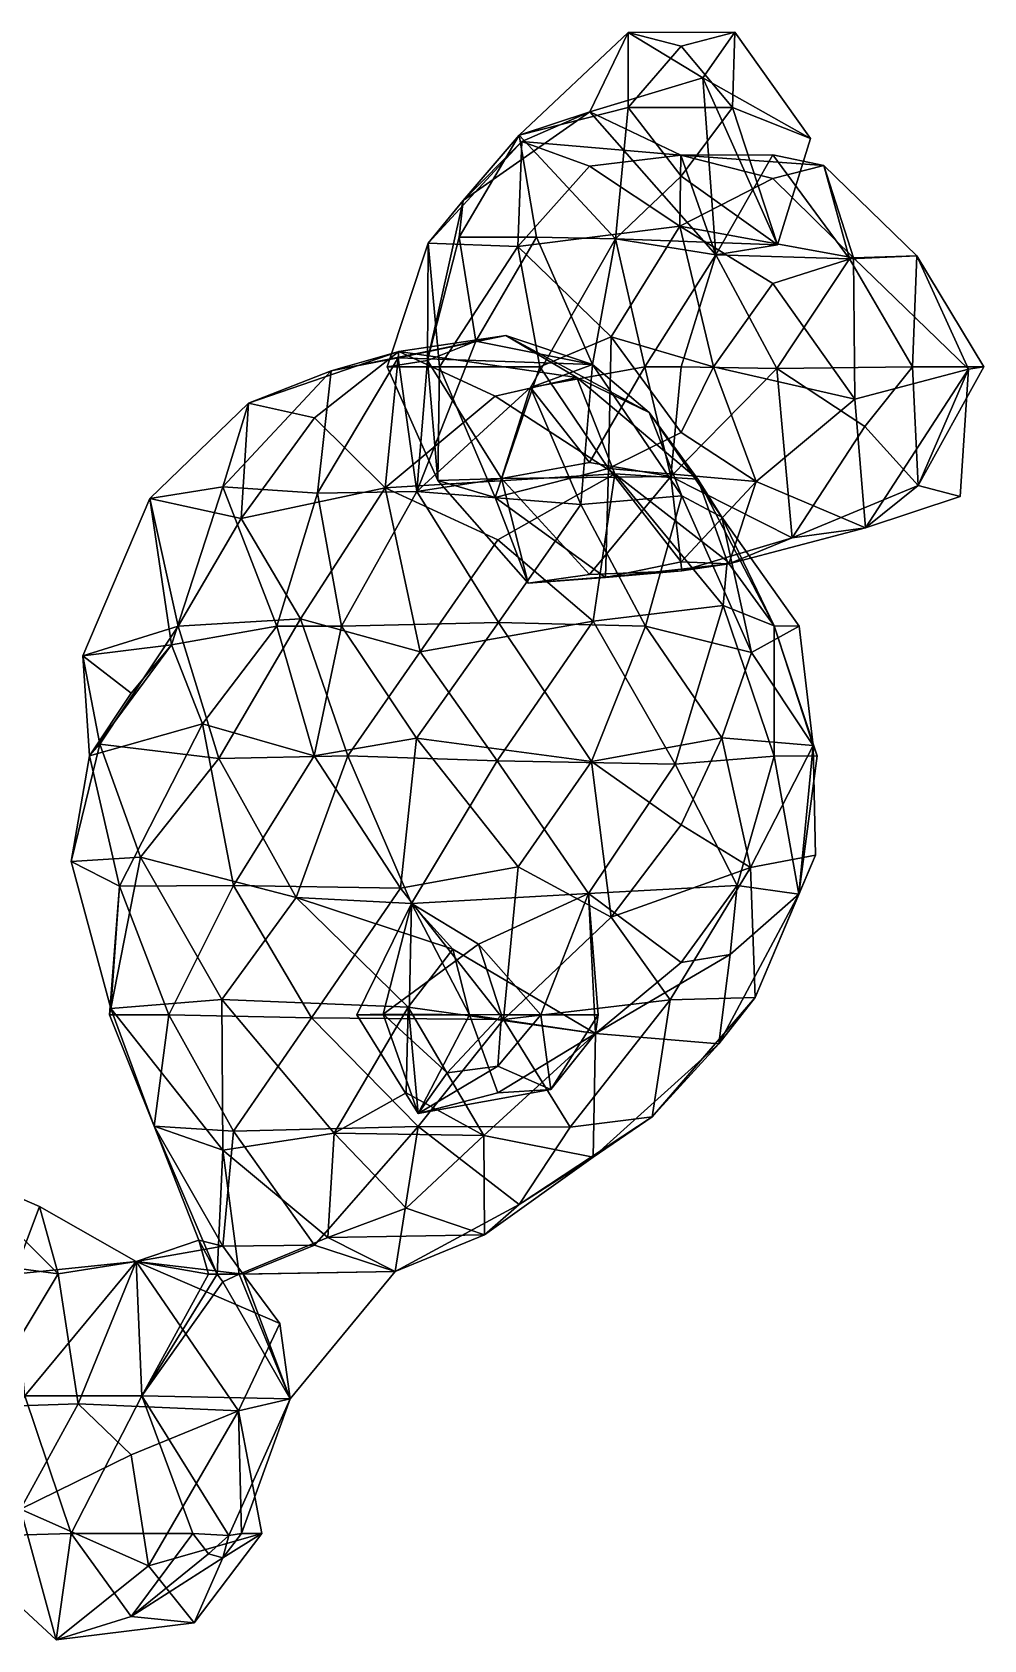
# Model space of a CAD drawing. Extents: x 290095 to 295679, y 4553756 to 4561441.
# Drawn here: x 291406.1 to 291536.9, y 4560798.8 to 4561019.8 of the extents above; entities that cross this region are included whole.
import ezdxf

# ---------------------------------------------------------------- set-up
doc = ezdxf.new("R2010")
doc.units = 0
doc.layers.add('Au_ppm_Pref_-_0_5', color=7, linetype='CONTINUOUS')

msp = doc.modelspace()

# ---------------------------------------------------------------- linework, layer by layer
at = {"layer": 'Au_ppm_Pref_-_0_5'}
for points in [[(291473.05, 4561005.64, 1614.84), (291488.03, 4561019.77, 1615.5), (291488.02, 4561009.44, 1618.95)], [(291473.05, 4561005.64, 1614.84), (291482.77, 4561008.88, 1609.63), (291488.03, 4561019.77, 1615.5)], [(291488.03, 4561019.77, 1615.5), (291482.77, 4561008.88, 1609.63), (291498.3, 4561013.55, 1612.73)], [(291488.03, 4561019.77, 1615.5), (291495.33, 4561017.89, 1618.31), (291488.02, 4561009.44, 1618.95)], [(291488.03, 4561019.77, 1615.5), (291502.67, 4561019.81, 1615.5), (291495.33, 4561017.89, 1618.31)], [(291502.67, 4561019.81, 1615.5), (291488.03, 4561019.77, 1615.5), (291498.3, 4561013.55, 1612.73)], [(291502.67, 4561019.81, 1615.5), (291502.36, 4561009.44, 1618.81), (291495.33, 4561017.89, 1618.31)], [(291513.09, 4561005.17, 1615.5), (291502.67, 4561019.81, 1615.5), (291498.3, 4561013.55, 1612.73)], [(291502.67, 4561019.81, 1615.5), (291513.09, 4561005.17, 1615.5), (291502.36, 4561009.44, 1618.81)], [(291502.36, 4561009.44, 1618.81), (291488.02, 4561009.44, 1618.95), (291495.33, 4561017.89, 1618.31)], [(291500.09, 4560989.22, 1610.29), (291498.3, 4561013.55, 1612.73), (291482.77, 4561008.88, 1609.63)], [(291508.57, 4560990.57, 1615.66), (291498.3, 4561013.55, 1612.73), (291500.09, 4560989.22, 1610.29)], [(291498.3, 4561013.55, 1612.73), (291508.57, 4560990.57, 1615.66), (291513.09, 4561005.17, 1615.5)], [(291473.05, 4561005.64, 1614.84), (291488.02, 4561009.44, 1618.95), (291486.31, 4560991.39, 1617.1)], [(291495.33, 4561000, 1618.64), (291486.31, 4560991.39, 1617.1), (291488.02, 4561009.44, 1618.95)], [(291495.33, 4561000, 1618.64), (291488.02, 4561009.44, 1618.95), (291502.36, 4561009.44, 1618.81)], [(291502.36, 4561009.44, 1618.81), (291508.57, 4560990.57, 1615.66), (291495.33, 4561000, 1618.64)], [(291513.09, 4561005.17, 1615.5), (291508.57, 4560990.57, 1615.66), (291502.36, 4561009.44, 1618.81)], [(291473.05, 4561005.64, 1614.84), (291465.35, 4560996.66, 1608.68), (291482.77, 4561008.88, 1609.63)], [(291465.35, 4560996.66, 1608.68), (291473.42, 4561004.79, 1603.62), (291482.77, 4561008.88, 1609.63)], [(291495.25, 4561002.9, 1603.66), (291482.77, 4561008.88, 1609.63), (291473.42, 4561004.79, 1603.62)], [(291495.25, 4561002.9, 1603.66), (291500.09, 4560989.22, 1610.29), (291482.77, 4561008.88, 1609.63)], [(291473.05, 4561005.64, 1614.84), (291475.41, 4560991.62, 1618.95), (291464.81, 4560991.62, 1614.29)], [(291473.05, 4561005.64, 1614.84), (291464.81, 4560991.62, 1614.29), (291465.35, 4560996.66, 1608.68)], [(291473.05, 4561005.64, 1614.84), (291486.31, 4560991.39, 1617.1), (291475.41, 4560991.62, 1618.95)], [(291472.86, 4560990.33, 1598.13), (291473.42, 4561004.79, 1603.62), (291460.56, 4560990.79, 1604.28)], [(291460.56, 4560990.79, 1604.28), (291473.42, 4561004.79, 1603.62), (291465.35, 4560996.66, 1608.68)], [(291482.73, 4561001.4, 1600.36), (291473.42, 4561004.79, 1603.62), (291472.86, 4560990.33, 1598.13)], [(291495.25, 4561002.9, 1603.66), (291473.42, 4561004.79, 1603.62), (291482.73, 4561001.4, 1600.36)], [(291495.25, 4561002.9, 1603.66), (291482.73, 4561001.4, 1600.36), (291495.11, 4560993.14, 1596.78)], [(291495.25, 4561002.9, 1603.66), (291495.11, 4560993.14, 1596.78), (291507.93, 4560999.68, 1600.93)], [(291495.25, 4561002.9, 1603.66), (291507.93, 4561002.94, 1607.39), (291500.09, 4560989.22, 1610.29)], [(291495.25, 4561002.9, 1603.66), (291514.92, 4561001.5, 1603.62), (291507.93, 4561002.94, 1607.39)], [(291495.25, 4561002.9, 1603.66), (291507.93, 4560999.68, 1600.93), (291514.92, 4561001.5, 1603.62)], [(291507.93, 4561002.94, 1607.39), (291518.43, 4560988.64, 1607.57), (291500.09, 4560989.22, 1610.29)], [(291507.93, 4561002.94, 1607.39), (291514.92, 4561001.5, 1603.62), (291518.43, 4560988.64, 1607.57)], [(291472.86, 4560990.33, 1598.13), (291495.11, 4560993.14, 1596.78), (291482.73, 4561001.4, 1600.36)], [(291519, 4560988.8, 1598.13), (291514.92, 4561001.5, 1603.62), (291507.93, 4560999.68, 1600.93)], [(291519, 4560988.8, 1598.13), (291527.7, 4560989.05, 1603.62), (291514.92, 4561001.5, 1603.62)], [(291518.43, 4560988.64, 1607.57), (291514.92, 4561001.5, 1603.62), (291527.7, 4560989.05, 1603.62)], [(291508.57, 4560990.57, 1615.66), (291486.31, 4560991.39, 1617.1), (291495.33, 4561000, 1618.64)], [(291519, 4560988.8, 1598.13), (291507.93, 4560999.68, 1600.93), (291495.11, 4560993.14, 1596.78)], [(291460.46, 4560974.68, 1610.09), (291465.35, 4560996.66, 1608.68), (291464.81, 4560991.62, 1614.29)], [(291465.35, 4560996.66, 1608.68), (291460.46, 4560974.68, 1610.09), (291460.56, 4560990.79, 1604.28)], [(291485.69, 4560977.94, 1594.91), (291495.11, 4560993.14, 1596.78), (291472.86, 4560990.33, 1598.13)], [(291495.11, 4560993.14, 1596.78), (291485.69, 4560977.94, 1594.91), (291499.75, 4560973.81, 1593.82)], [(291519, 4560988.8, 1598.13), (291495.11, 4560993.14, 1596.78), (291507.93, 4560985.27, 1593.86)], [(291507.93, 4560985.27, 1593.86), (291495.11, 4560993.14, 1596.78), (291499.75, 4560973.81, 1593.82)], [(291460.46, 4560974.68, 1610.09), (291454.89, 4560973.81, 1603.62), (291460.56, 4560990.79, 1604.28)], [(291460.56, 4560990.79, 1604.28), (291454.89, 4560973.81, 1603.62), (291462.1, 4560973.81, 1598.49)], [(291460.46, 4560974.68, 1610.09), (291464.81, 4560991.62, 1614.29), (291467.1, 4560977.35, 1616.05)], [(291472.86, 4560990.33, 1598.13), (291460.56, 4560990.79, 1604.28), (291462.1, 4560973.81, 1598.49)], [(291472.86, 4560990.33, 1598.13), (291462.1, 4560973.81, 1598.49), (291475.91, 4560973.81, 1594.46)], [(291464.81, 4560991.62, 1614.29), (291475.41, 4560991.62, 1618.95), (291467.1, 4560977.35, 1616.05)], [(291483.14, 4560974.13, 1621.27), (291467.1, 4560977.35, 1616.05), (291475.41, 4560991.62, 1618.95)], [(291472.86, 4560990.33, 1598.13), (291475.91, 4560973.81, 1594.46), (291485.69, 4560977.94, 1594.91)], [(291474.63, 4560970.98, 1615.5), (291483.14, 4560974.13, 1621.27), (291486.31, 4560991.39, 1617.1)], [(291486.31, 4560991.39, 1617.1), (291490.3, 4560973.81, 1613.12), (291474.63, 4560970.98, 1615.5)], [(291486.31, 4560991.39, 1617.1), (291483.14, 4560974.13, 1621.27), (291475.41, 4560991.62, 1618.95)], [(291486.31, 4560991.39, 1617.1), (291500.09, 4560989.22, 1610.29), (291490.3, 4560973.81, 1613.12)], [(291508.57, 4560990.57, 1615.66), (291500.09, 4560989.22, 1610.29), (291486.31, 4560991.39, 1617.1)], [(291495.31, 4560973.81, 1609.56), (291490.3, 4560973.81, 1613.12), (291500.09, 4560989.22, 1610.29)], [(291500.09, 4560989.22, 1610.29), (291508.45, 4560973.57, 1607.81), (291495.31, 4560973.81, 1609.56)], [(291508.45, 4560973.57, 1607.81), (291500.09, 4560989.22, 1610.29), (291518.43, 4560988.64, 1607.57)], [(291519, 4560988.8, 1598.13), (291507.93, 4560985.27, 1593.86), (291519.19, 4560969.36, 1593.85)], [(291508.45, 4560973.57, 1607.81), (291518.43, 4560988.64, 1607.57), (291527.1, 4560973.81, 1606.71)], [(291518.43, 4560988.64, 1607.57), (291527.7, 4560989.05, 1603.62), (291527.1, 4560973.81, 1606.71)], [(291519, 4560988.8, 1598.13), (291534.81, 4560973.48, 1597.69), (291527.7, 4560989.05, 1603.62)], [(291519, 4560988.8, 1598.13), (291519.19, 4560969.36, 1593.85), (291534.81, 4560973.48, 1597.69)], [(291527.7, 4560989.05, 1603.62), (291536.9, 4560973.81, 1603.62), (291527.1, 4560973.81, 1606.71)], [(291527.7, 4560989.05, 1603.62), (291534.81, 4560973.48, 1597.69), (291536.9, 4560973.81, 1603.62)], [(291507.93, 4560985.27, 1593.86), (291499.75, 4560973.81, 1593.82), (291519.19, 4560969.36, 1593.85)], [(291471.21, 4560978.11, 1627.09), (291456.53, 4560975.92, 1633.84), (291447.22, 4560973.26, 1627.85)], [(291447.22, 4560973.26, 1627.85), (291456.43, 4560975.05, 1621.63), (291471.21, 4560978.11, 1627.09)], [(291483.14, 4560974.13, 1621.27), (291471.21, 4560978.11, 1627.09), (291456.43, 4560975.05, 1621.63)], [(291483.14, 4560974.13, 1621.27), (291456.43, 4560975.05, 1621.63), (291467.1, 4560977.35, 1616.05)], [(291459.01, 4560956.68, 1616), (291467.1, 4560977.35, 1616.05), (291456.43, 4560975.05, 1621.63)], [(291480.99, 4560972.36, 1633.06), (291456.53, 4560975.92, 1633.84), (291471.21, 4560978.11, 1627.09)], [(291460.46, 4560974.68, 1610.09), (291467.1, 4560977.35, 1616.05), (291459.01, 4560956.68, 1616)], [(291471.21, 4560978.11, 1627.09), (291490.91, 4560967.55, 1627.37), (291480.99, 4560972.36, 1633.06)], [(291471.21, 4560978.11, 1627.09), (291483.14, 4560974.13, 1621.27), (291490.91, 4560967.55, 1627.37)], [(291485.69, 4560977.94, 1594.91), (291475.91, 4560973.81, 1594.46), (291485.32, 4560959.85, 1594.25)], [(291495.33, 4560964.79, 1594.74), (291485.69, 4560977.94, 1594.91), (291485.32, 4560959.85, 1594.25)], [(291499.75, 4560973.81, 1593.82), (291485.69, 4560977.94, 1594.91), (291495.33, 4560964.79, 1594.74)], [(291444.94, 4560966.82, 1636.93), (291435.86, 4560968.82, 1633.31), (291456.53, 4560975.92, 1633.84)], [(291447.22, 4560973.26, 1627.85), (291456.53, 4560975.92, 1633.84), (291435.86, 4560968.82, 1633.31)], [(291454.66, 4560957.16, 1640.62), (291444.94, 4560966.82, 1636.93), (291456.53, 4560975.92, 1633.84)], [(291456.43, 4560975.05, 1621.63), (291445.35, 4560956.44, 1621.23), (291459.01, 4560956.68, 1616)], [(291456.43, 4560975.05, 1621.63), (291447.22, 4560973.26, 1627.85), (291445.35, 4560956.44, 1621.23)], [(291469.77, 4560969.78, 1639.01), (291454.66, 4560957.16, 1640.62), (291456.53, 4560975.92, 1633.84)], [(291460.46, 4560974.68, 1610.09), (291461.88, 4560958.17, 1603.62), (291454.89, 4560973.81, 1603.62)], [(291469.77, 4560969.78, 1639.01), (291456.53, 4560975.92, 1633.84), (291480.99, 4560972.36, 1633.06)], [(291460.46, 4560974.68, 1610.09), (291459.01, 4560956.68, 1616), (291470.61, 4560958.45, 1609.97)], [(291460.46, 4560974.68, 1610.09), (291470.61, 4560958.45, 1609.97), (291461.88, 4560958.17, 1603.62)], [(291474.63, 4560970.98, 1615.5), (291481.53, 4560954.9, 1616.43), (291483.14, 4560974.13, 1621.27)], [(291495.42, 4560956.06, 1621.33), (291483.14, 4560974.13, 1621.27), (291481.53, 4560954.9, 1616.43)], [(291495.42, 4560956.06, 1621.33), (291490.91, 4560967.55, 1627.37), (291483.14, 4560974.13, 1621.27)], [(291447.22, 4560973.26, 1627.85), (291435.86, 4560968.82, 1633.31), (291432.35, 4560957.33, 1627.31)], [(291445.35, 4560956.44, 1621.23), (291447.22, 4560973.26, 1627.85), (291432.35, 4560957.33, 1627.31)], [(291454.89, 4560973.81, 1603.62), (291461.88, 4560958.17, 1603.62), (291462.1, 4560973.81, 1598.49)], [(291462.1, 4560973.81, 1598.49), (291461.88, 4560958.17, 1603.62), (291469.77, 4560955.87, 1597.7)], [(291475.91, 4560973.81, 1594.46), (291462.1, 4560973.81, 1598.49), (291469.77, 4560955.87, 1597.7)], [(291485.32, 4560959.85, 1594.25), (291475.91, 4560973.81, 1594.46), (291469.77, 4560955.87, 1597.7)], [(291486.2, 4560959.12, 1640.82), (291469.77, 4560969.78, 1639.01), (291480.99, 4560972.36, 1633.06)], [(291490.3, 4560973.81, 1613.12), (291482.73, 4560960.64, 1613.94), (291474.63, 4560970.98, 1615.5)], [(291497.61, 4560958.38, 1633.25), (291486.2, 4560959.12, 1640.82), (291480.99, 4560972.36, 1633.06)], [(291490.91, 4560967.55, 1627.37), (291497.61, 4560958.38, 1633.25), (291480.99, 4560972.36, 1633.06)], [(291490.3, 4560973.81, 1613.12), (291493.9, 4560958.74, 1608.33), (291482.73, 4560960.64, 1613.94)], [(291495.31, 4560973.81, 1609.56), (291493.9, 4560958.74, 1608.33), (291490.3, 4560973.81, 1613.12)], [(291495.31, 4560973.81, 1609.56), (291508.45, 4560973.57, 1607.81), (291493.9, 4560958.74, 1608.33)], [(291508.45, 4560973.57, 1607.81), (291510.58, 4560950.32, 1604.16), (291493.9, 4560958.74, 1608.33)], [(291505.64, 4560958.05, 1593.51), (291499.75, 4560973.81, 1593.82), (291495.33, 4560964.79, 1594.74)], [(291519.19, 4560969.36, 1593.85), (291499.75, 4560973.81, 1593.82), (291505.64, 4560958.05, 1593.51)], [(291508.45, 4560973.57, 1607.81), (291527.1, 4560973.81, 1606.71), (291520.53, 4560965.59, 1606.36)], [(291508.45, 4560973.57, 1607.81), (291520.53, 4560965.59, 1606.36), (291510.58, 4560950.32, 1604.16)], [(291519.19, 4560969.36, 1593.85), (291520.62, 4560951.67, 1596.72), (291534.81, 4560973.48, 1597.69)], [(291527.9, 4560957.52, 1602.86), (291520.53, 4560965.59, 1606.36), (291527.1, 4560973.81, 1606.71)], [(291533.64, 4560955.99, 1597.68), (291534.81, 4560973.48, 1597.69), (291520.62, 4560951.67, 1596.72)], [(291536.9, 4560973.81, 1603.62), (291527.9, 4560957.52, 1602.86), (291527.1, 4560973.81, 1606.71)], [(291536.9, 4560973.81, 1603.62), (291534.81, 4560973.48, 1597.69), (291527.9, 4560957.52, 1602.86)], [(291527.9, 4560957.52, 1602.86), (291534.81, 4560973.48, 1597.69), (291533.64, 4560955.99, 1597.68)], [(291486.2, 4560959.12, 1640.82), (291454.66, 4560957.16, 1640.62), (291469.77, 4560969.78, 1639.01)], [(291481.53, 4560954.9, 1616.43), (291474.63, 4560970.98, 1615.5), (291459.01, 4560956.68, 1616)], [(291474.63, 4560970.98, 1615.5), (291470.61, 4560958.45, 1609.97), (291459.01, 4560956.68, 1616)], [(291474.63, 4560970.98, 1615.5), (291482.73, 4560960.64, 1613.94), (291470.61, 4560958.45, 1609.97)], [(291434.84, 4560952.95, 1637.06), (291422.3, 4560955.73, 1632.41), (291435.86, 4560968.82, 1633.31)], [(291432.35, 4560957.33, 1627.31), (291435.86, 4560968.82, 1633.31), (291422.3, 4560955.73, 1632.41)], [(291444.94, 4560966.82, 1636.93), (291434.84, 4560952.95, 1637.06), (291435.86, 4560968.82, 1633.31)], [(291490.91, 4560967.55, 1627.37), (291495.42, 4560956.06, 1621.33), (291500.89, 4560953.16, 1627.37)], [(291500.89, 4560953.16, 1627.37), (291497.61, 4560958.38, 1633.25), (291490.91, 4560967.55, 1627.37)], [(291519.19, 4560969.36, 1593.85), (291505.64, 4560958.05, 1593.51), (291520.62, 4560951.67, 1596.72)], [(291444.94, 4560966.82, 1636.93), (291454.66, 4560957.16, 1640.62), (291434.84, 4560952.95, 1637.06)], [(291510.58, 4560950.32, 1604.16), (291520.53, 4560965.59, 1606.36), (291527.9, 4560957.52, 1602.86)], [(291495.33, 4560964.79, 1594.74), (291485.32, 4560959.85, 1594.25), (291505.64, 4560958.05, 1593.51)], [(291454.66, 4560957.16, 1640.62), (291486.2, 4560959.12, 1640.82), (291470.14, 4560950.02, 1643.2)], [(291484.92, 4560944.84, 1598.87), (291485.32, 4560959.85, 1594.25), (291469.77, 4560955.87, 1597.7)], [(291483.23, 4560938.83, 1642.8), (291470.14, 4560950.02, 1643.2), (291486.2, 4560959.12, 1640.82)], [(291482.73, 4560960.64, 1613.94), (291493.9, 4560958.74, 1608.33), (291470.61, 4560958.45, 1609.97)], [(291482.73, 4560945.27, 1607.19), (291470.61, 4560958.45, 1609.97), (291493.9, 4560958.74, 1608.33)], [(291482.73, 4560945.27, 1607.19), (291493.9, 4560958.74, 1608.33), (291495.42, 4560945.79, 1602.86)], [(291483.23, 4560938.83, 1642.8), (291486.2, 4560959.12, 1640.82), (291501.09, 4560941, 1641.16)], [(291484.92, 4560944.84, 1598.87), (291495.33, 4560947.01, 1594.68), (291485.32, 4560959.85, 1594.25)], [(291505.64, 4560958.05, 1593.51), (291485.32, 4560959.85, 1594.25), (291495.33, 4560947.01, 1594.68)], [(291501.09, 4560941, 1641.16), (291486.2, 4560959.12, 1640.82), (291501.64, 4560947.09, 1639.25)], [(291486.2, 4560959.12, 1640.82), (291497.61, 4560958.38, 1633.25), (291501.64, 4560947.09, 1639.25)], [(291495.42, 4560945.79, 1602.86), (291493.9, 4560958.74, 1608.33), (291510.58, 4560950.32, 1604.16)], [(291422.3, 4560955.73, 1632.41), (291425.28, 4560935.59, 1627.95), (291432.35, 4560957.33, 1627.31)], [(291439.77, 4560938.17, 1622.51), (291432.35, 4560957.33, 1627.31), (291425.28, 4560935.59, 1627.95)], [(291445.35, 4560956.44, 1621.23), (291432.35, 4560957.33, 1627.31), (291439.77, 4560938.17, 1622.51)], [(291454.66, 4560957.16, 1640.62), (291443, 4560939.16, 1640.59), (291434.84, 4560952.95, 1637.06)], [(291439.77, 4560938.17, 1622.51), (291448.62, 4560938.17, 1617.23), (291445.35, 4560956.44, 1621.23)], [(291454.66, 4560957.16, 1640.62), (291459.45, 4560934.63, 1643.11), (291443, 4560939.16, 1640.59)], [(291448.62, 4560938.17, 1617.23), (291459.01, 4560956.68, 1616), (291445.35, 4560956.44, 1621.23)], [(291448.62, 4560938.17, 1617.23), (291470.19, 4560938.68, 1615.08), (291459.01, 4560956.68, 1616)], [(291459.45, 4560934.63, 1643.11), (291454.66, 4560957.16, 1640.62), (291470.14, 4560950.02, 1643.2)], [(291459.01, 4560956.68, 1616), (291470.19, 4560938.68, 1615.08), (291481.53, 4560954.9, 1616.43)], [(291470.61, 4560958.45, 1609.97), (291474.31, 4560944.07, 1603.62), (291461.88, 4560958.17, 1603.62)], [(291461.88, 4560958.17, 1603.62), (291474.31, 4560944.07, 1603.62), (291469.77, 4560955.87, 1597.7)], [(291482.73, 4560945.27, 1607.19), (291474.31, 4560944.07, 1603.62), (291470.61, 4560958.45, 1609.97)], [(291501.87, 4560946.75, 1597.68), (291505.64, 4560958.05, 1593.51), (291495.33, 4560947.01, 1594.68)], [(291501.64, 4560947.09, 1639.25), (291497.61, 4560958.38, 1633.25), (291508.09, 4560938.21, 1633.31)], [(291500.89, 4560953.16, 1627.37), (291508.09, 4560938.21, 1633.31), (291497.61, 4560958.38, 1633.25)], [(291505.64, 4560958.05, 1593.51), (291501.87, 4560946.75, 1597.68), (291520.62, 4560951.67, 1596.72)], [(291527.9, 4560957.52, 1602.86), (291520.62, 4560951.67, 1596.72), (291510.58, 4560950.32, 1604.16)], [(291533.64, 4560955.99, 1597.68), (291520.62, 4560951.67, 1596.72), (291527.9, 4560957.52, 1602.86)], [(291426.17, 4560938.17, 1636.22), (291413.1, 4560934.09, 1633.31), (291422.3, 4560955.73, 1632.41)], [(291422.3, 4560955.73, 1632.41), (291413.1, 4560934.09, 1633.31), (291425.28, 4560935.59, 1627.95)], [(291434.84, 4560952.95, 1637.06), (291426.17, 4560938.17, 1636.22), (291422.3, 4560955.73, 1632.41)], [(291474.31, 4560944.07, 1603.62), (291484.92, 4560944.84, 1598.87), (291469.77, 4560955.87, 1597.7)], [(291481.53, 4560954.9, 1616.43), (291470.19, 4560938.68, 1615.08), (291490.4, 4560938.17, 1617.82)], [(291490.4, 4560938.17, 1617.82), (291495.42, 4560956.06, 1621.33), (291481.53, 4560954.9, 1616.43)], [(291504.97, 4560934.54, 1622.39), (291495.42, 4560956.06, 1621.33), (291490.4, 4560938.17, 1617.82)], [(291504.97, 4560934.54, 1622.39), (291500.89, 4560953.16, 1627.37), (291495.42, 4560956.06, 1621.33)], [(291434.84, 4560952.95, 1637.06), (291443, 4560939.16, 1640.59), (291426.17, 4560938.17, 1636.22)], [(291504.97, 4560934.54, 1622.39), (291511.53, 4560938.17, 1627.37), (291500.89, 4560953.16, 1627.37)], [(291511.53, 4560938.17, 1627.37), (291508.09, 4560938.21, 1633.31), (291500.89, 4560953.16, 1627.37)], [(291459.45, 4560934.63, 1643.11), (291470.14, 4560950.02, 1643.2), (291483.23, 4560938.83, 1642.8)], [(291510.58, 4560950.32, 1604.16), (291501.87, 4560946.75, 1597.68), (291495.42, 4560945.79, 1602.86)], [(291501.87, 4560946.75, 1597.68), (291510.58, 4560950.32, 1604.16), (291520.62, 4560951.67, 1596.72)], [(291482.73, 4560945.27, 1607.19), (291495.42, 4560945.79, 1602.86), (291474.31, 4560944.07, 1603.62)], [(291474.31, 4560944.07, 1603.62), (291495.42, 4560945.79, 1602.86), (291484.92, 4560944.84, 1598.87)], [(291484.92, 4560944.84, 1598.87), (291501.87, 4560946.75, 1597.68), (291495.33, 4560947.01, 1594.68)], [(291501.87, 4560946.75, 1597.68), (291484.92, 4560944.84, 1598.87), (291495.42, 4560945.79, 1602.86)], [(291501.09, 4560941, 1641.16), (291501.64, 4560947.09, 1639.25), (291508.09, 4560938.21, 1633.31)], [(291483.23, 4560938.83, 1642.8), (291501.09, 4560941, 1641.16), (291494.51, 4560919.21, 1643.31)], [(291494.51, 4560919.21, 1643.31), (291501.09, 4560941, 1641.16), (291508.07, 4560920.28, 1639.32)], [(291501.09, 4560941, 1641.16), (291508.09, 4560938.21, 1633.31), (291508.07, 4560920.28, 1639.32)], [(291431.77, 4560919.97, 1639.49), (291426.17, 4560938.17, 1636.22), (291443, 4560939.16, 1640.59)], [(291431.77, 4560919.97, 1639.49), (291443, 4560939.16, 1640.59), (291449.5, 4560920.35, 1643.04)], [(291459.45, 4560934.63, 1643.11), (291449.5, 4560920.35, 1643.04), (291443, 4560939.16, 1640.59)], [(291458.93, 4560922.76, 1616.95), (291470.19, 4560938.68, 1615.08), (291448.62, 4560938.17, 1617.23)], [(291482.97, 4560919.58, 1616.85), (291470.19, 4560938.68, 1615.08), (291458.93, 4560922.76, 1616.95)], [(291459.45, 4560934.63, 1643.11), (291483.23, 4560938.83, 1642.8), (291470.04, 4560919.65, 1643.97)], [(291470.04, 4560919.65, 1643.97), (291483.23, 4560938.83, 1642.8), (291494.51, 4560919.21, 1643.31)], [(291490.4, 4560938.17, 1617.82), (291470.19, 4560938.68, 1615.08), (291482.97, 4560919.58, 1616.85)], [(291426.17, 4560938.17, 1636.22), (291415.41, 4560921.95, 1634.45), (291413.1, 4560934.09, 1633.31)], [(291431.77, 4560919.97, 1639.49), (291415.41, 4560921.95, 1634.45), (291426.17, 4560938.17, 1636.22)], [(291425.28, 4560935.59, 1627.95), (291429.53, 4560924.75, 1624.59), (291439.77, 4560938.17, 1622.51)], [(291429.53, 4560924.75, 1624.59), (291444.88, 4560920.36, 1621.38), (291439.77, 4560938.17, 1622.51)], [(291439.77, 4560938.17, 1622.51), (291444.88, 4560920.36, 1621.38), (291448.62, 4560938.17, 1617.23)], [(291448.62, 4560938.17, 1617.23), (291444.88, 4560920.36, 1621.38), (291458.93, 4560922.76, 1616.95)], [(291500.92, 4560922.81, 1619.82), (291490.4, 4560938.17, 1617.82), (291482.97, 4560919.58, 1616.85)], [(291504.97, 4560934.54, 1622.39), (291490.4, 4560938.17, 1617.82), (291500.92, 4560922.81, 1619.82)], [(291504.97, 4560934.54, 1622.39), (291513.47, 4560921.78, 1627.55), (291511.53, 4560938.17, 1627.37)], [(291514.02, 4560920.35, 1633.31), (291508.07, 4560920.28, 1639.32), (291508.09, 4560938.21, 1633.31)], [(291513.47, 4560921.78, 1627.55), (291508.09, 4560938.21, 1633.31), (291511.53, 4560938.17, 1627.37)], [(291513.47, 4560921.78, 1627.55), (291514.02, 4560920.35, 1633.31), (291508.09, 4560938.21, 1633.31)], [(291419.74, 4560928.97, 1630.44), (291425.28, 4560935.59, 1627.95), (291413.1, 4560934.09, 1633.31)], [(291414.03, 4560920.35, 1628.61), (291425.28, 4560935.59, 1627.95), (291419.74, 4560928.97, 1630.44)], [(291425.28, 4560935.59, 1627.95), (291414.03, 4560920.35, 1628.61), (291429.53, 4560924.75, 1624.59)], [(291459.45, 4560934.63, 1643.11), (291470.04, 4560919.65, 1643.97), (291449.5, 4560920.35, 1643.04)], [(291504.97, 4560934.54, 1622.39), (291500.92, 4560922.81, 1619.82), (291513.47, 4560921.78, 1627.55)], [(291419.74, 4560928.97, 1630.44), (291413.1, 4560934.09, 1633.31), (291414.03, 4560920.35, 1628.61)], [(291414.03, 4560920.35, 1628.61), (291413.1, 4560934.09, 1633.31), (291415.41, 4560921.95, 1634.45)], [(291429.53, 4560924.75, 1624.59), (291414.03, 4560920.35, 1628.61), (291418.11, 4560902.42, 1627.11)], [(291433.81, 4560902.51, 1623.88), (291429.53, 4560924.75, 1624.59), (291418.11, 4560902.42, 1627.11)], [(291429.53, 4560924.75, 1624.59), (291433.81, 4560902.51, 1623.88), (291444.88, 4560920.36, 1621.38)], [(291421.01, 4560906.4, 1637.37), (291411.49, 4560905.81, 1633.31), (291415.41, 4560921.95, 1634.45)], [(291414.03, 4560920.35, 1628.61), (291415.41, 4560921.95, 1634.45), (291411.49, 4560905.81, 1633.31)], [(291415.41, 4560921.95, 1634.45), (291431.77, 4560919.97, 1639.49), (291421.01, 4560906.4, 1637.37)], [(291458.93, 4560922.76, 1616.95), (291444.88, 4560920.36, 1621.38), (291456.74, 4560902.13, 1621.05)], [(291472.9, 4560905.07, 1617.64), (291458.93, 4560922.76, 1616.95), (291456.74, 4560902.13, 1621.05)], [(291482.97, 4560919.58, 1616.85), (291458.93, 4560922.76, 1616.95), (291472.9, 4560905.07, 1617.64)], [(291500.92, 4560922.81, 1619.82), (291482.97, 4560919.58, 1616.85), (291495.33, 4560910.86, 1618.27)], [(291504.85, 4560904.99, 1622.19), (291500.92, 4560922.81, 1619.82), (291495.33, 4560910.86, 1618.27)], [(291513.47, 4560921.78, 1627.55), (291500.92, 4560922.81, 1619.82), (291504.85, 4560904.99, 1622.19)], [(291513.47, 4560921.78, 1627.55), (291504.85, 4560904.99, 1622.19), (291513.78, 4560906.7, 1627.37)], [(291513.47, 4560921.78, 1627.55), (291513.78, 4560906.7, 1627.37), (291511.48, 4560901.35, 1633.65)], [(291513.47, 4560921.78, 1627.55), (291511.48, 4560901.35, 1633.65), (291514.02, 4560920.35, 1633.31)], [(291411.49, 4560905.81, 1633.31), (291418.11, 4560902.42, 1627.11), (291414.03, 4560920.35, 1628.61)], [(291431.77, 4560919.97, 1639.49), (291442.41, 4560900.87, 1640.59), (291421.01, 4560906.4, 1637.37)], [(291431.77, 4560919.97, 1639.49), (291449.5, 4560920.35, 1643.04), (291442.41, 4560900.87, 1640.59)], [(291456.74, 4560902.13, 1621.05), (291444.88, 4560920.36, 1621.38), (291433.81, 4560902.51, 1623.88)], [(291442.41, 4560900.87, 1640.59), (291449.5, 4560920.35, 1643.04), (291458.27, 4560900.06, 1644.54)], [(291458.27, 4560900.06, 1644.54), (291449.5, 4560920.35, 1643.04), (291470.04, 4560919.65, 1643.97)], [(291470.04, 4560919.65, 1643.97), (291482.58, 4560901.42, 1644.73), (291458.27, 4560900.06, 1644.54)], [(291470.04, 4560919.65, 1643.97), (291494.51, 4560919.21, 1643.31), (291482.58, 4560901.42, 1644.73)], [(291482.97, 4560919.58, 1616.85), (291472.9, 4560905.07, 1617.64), (291485.71, 4560898.18, 1618.58)], [(291482.58, 4560901.42, 1644.73), (291494.51, 4560919.21, 1643.31), (291503.02, 4560902.53, 1640.51)], [(291485.71, 4560898.18, 1618.58), (291495.33, 4560910.86, 1618.27), (291482.97, 4560919.58, 1616.85)], [(291494.51, 4560919.21, 1643.31), (291508.07, 4560920.28, 1639.32), (291503.02, 4560902.53, 1640.51)], [(291511.48, 4560901.35, 1633.65), (291503.02, 4560902.53, 1640.51), (291508.07, 4560920.28, 1639.32)], [(291511.48, 4560901.35, 1633.65), (291508.07, 4560920.28, 1639.32), (291514.02, 4560920.35, 1633.31)], [(291504.85, 4560904.99, 1622.19), (291495.33, 4560910.86, 1618.27), (291485.71, 4560898.18, 1618.58)], [(291421.01, 4560906.4, 1637.37), (291416.96, 4560885.6, 1633.68), (291411.49, 4560905.81, 1633.31)], [(291411.49, 4560905.81, 1633.31), (291416.96, 4560885.6, 1633.68), (291418.11, 4560902.42, 1627.11)], [(291432.19, 4560886.85, 1638.19), (291416.96, 4560885.6, 1633.68), (291421.01, 4560906.4, 1637.37)], [(291421.01, 4560906.4, 1637.37), (291442.41, 4560900.87, 1640.59), (291432.19, 4560886.85, 1638.19)], [(291504.85, 4560904.99, 1622.19), (291505.46, 4560887.12, 1628.45), (291513.78, 4560906.7, 1627.37)], [(291511.48, 4560901.35, 1633.65), (291513.78, 4560906.7, 1627.37), (291505.46, 4560887.12, 1628.45)], [(291472.9, 4560905.07, 1617.64), (291456.74, 4560902.13, 1621.05), (291470.92, 4560884.11, 1620.82)], [(291485.71, 4560898.18, 1618.58), (291472.9, 4560905.07, 1617.64), (291470.92, 4560884.11, 1620.82)], [(291493.78, 4560886.8, 1622.02), (291504.85, 4560904.99, 1622.19), (291485.71, 4560898.18, 1618.58)], [(291504.85, 4560904.99, 1622.19), (291493.78, 4560886.8, 1622.02), (291505.46, 4560887.12, 1628.45)], [(291416.96, 4560885.6, 1633.68), (291416.74, 4560884.72, 1627.37), (291418.11, 4560902.42, 1627.11)], [(291416.74, 4560884.72, 1627.37), (291424.89, 4560884.72, 1623.86), (291418.11, 4560902.42, 1627.11)], [(291433.81, 4560902.51, 1623.88), (291418.11, 4560902.42, 1627.11), (291424.89, 4560884.72, 1623.86)], [(291433.81, 4560902.51, 1623.88), (291424.89, 4560884.72, 1623.86), (291444.52, 4560884.31, 1622.73)], [(291444.52, 4560884.31, 1622.73), (291456.74, 4560902.13, 1621.05), (291433.81, 4560902.51, 1623.88)], [(291456.74, 4560902.13, 1621.05), (291444.52, 4560884.31, 1622.73), (291470.92, 4560884.11, 1620.82)], [(291458.27, 4560900.06, 1644.54), (291482.58, 4560901.42, 1644.73), (291467.44, 4560894.44, 1649.7)], [(291482.58, 4560901.42, 1644.73), (291476.01, 4560884.72, 1647.96), (291467.44, 4560894.44, 1649.7)], [(291482.58, 4560901.42, 1644.73), (291483.89, 4560884.72, 1645.19), (291476.01, 4560884.72, 1647.96)], [(291482.58, 4560901.42, 1644.73), (291503.02, 4560902.53, 1640.51), (291495.33, 4560891.92, 1642.79)], [(291482.58, 4560901.42, 1644.73), (291483.54, 4560882.19, 1639.83), (291483.89, 4560884.72, 1645.19)], [(291482.58, 4560901.42, 1644.73), (291495.33, 4560891.92, 1642.79), (291483.54, 4560882.19, 1639.83)], [(291502.04, 4560893.05, 1639.25), (291495.33, 4560891.92, 1642.79), (291503.02, 4560902.53, 1640.51)], [(291511.48, 4560901.35, 1633.65), (291500.48, 4560880.77, 1634.76), (291502.04, 4560893.05, 1639.25)], [(291500.48, 4560880.77, 1634.76), (291511.48, 4560901.35, 1633.65), (291505.46, 4560887.12, 1628.45)], [(291503.02, 4560902.53, 1640.51), (291511.48, 4560901.35, 1633.65), (291502.04, 4560893.05, 1639.25)], [(291442.41, 4560900.87, 1640.59), (291457.78, 4560885.78, 1637.61), (291432.19, 4560886.85, 1638.19)], [(291463.93, 4560893.76, 1639.25), (291442.41, 4560900.87, 1640.59), (291458.27, 4560900.06, 1644.54)], [(291463.93, 4560893.76, 1639.25), (291457.78, 4560885.78, 1637.61), (291442.41, 4560900.87, 1640.59)], [(291458.27, 4560900.06, 1644.54), (291454.37, 4560884.84, 1651.99), (291450.74, 4560884.72, 1647.93)], [(291458.27, 4560900.06, 1644.54), (291450.74, 4560884.72, 1647.93), (291457.92, 4560884.72, 1645.19)], [(291458.27, 4560900.06, 1644.54), (291467.44, 4560894.44, 1649.7), (291454.37, 4560884.84, 1651.99)], [(291466.22, 4560884.72, 1643.35), (291458.27, 4560900.06, 1644.54), (291457.92, 4560884.72, 1645.19)], [(291466.22, 4560884.72, 1643.35), (291463.93, 4560893.76, 1639.25), (291458.27, 4560900.06, 1644.54)], [(291493.78, 4560886.8, 1622.02), (291485.71, 4560898.18, 1618.58), (291470.92, 4560884.11, 1620.82)], [(291454.37, 4560884.84, 1651.99), (291467.44, 4560894.44, 1649.7), (291470.64, 4560884.72, 1651.13)], [(291467.44, 4560894.44, 1649.7), (291476.01, 4560884.72, 1647.96), (291470.64, 4560884.72, 1651.13)], [(291483.54, 4560882.19, 1639.83), (291457.78, 4560885.78, 1637.61), (291463.93, 4560893.76, 1639.25)], [(291463.93, 4560893.76, 1639.25), (291466.22, 4560884.72, 1643.35), (291483.54, 4560882.19, 1639.83)], [(291502.04, 4560893.05, 1639.25), (291483.54, 4560882.19, 1639.83), (291495.33, 4560891.92, 1642.79)], [(291483.54, 4560882.19, 1639.83), (291502.04, 4560893.05, 1639.25), (291500.48, 4560880.77, 1634.76)], [(291416.74, 4560884.72, 1627.37), (291416.96, 4560885.6, 1633.68), (291422.91, 4560869.43, 1628.66)], [(291432.19, 4560886.85, 1638.19), (291432.32, 4560866.15, 1634.18), (291416.96, 4560885.6, 1633.68)], [(291422.91, 4560869.43, 1628.66), (291416.96, 4560885.6, 1633.68), (291432.32, 4560866.15, 1634.18)], [(291457.78, 4560885.78, 1637.61), (291447.65, 4560868.46, 1637.46), (291432.19, 4560886.85, 1638.19)], [(291432.19, 4560886.85, 1638.19), (291447.65, 4560868.46, 1637.46), (291432.32, 4560866.15, 1634.18)], [(291457.78, 4560885.78, 1637.61), (291457.54, 4560874.04, 1635.7), (291447.65, 4560868.46, 1637.46)], [(291457.54, 4560874.04, 1635.7), (291457.78, 4560885.78, 1637.61), (291468.18, 4560868.16, 1637.91)], [(291457.78, 4560885.78, 1637.61), (291483.54, 4560882.19, 1639.83), (291468.18, 4560868.16, 1637.91)], [(291493.78, 4560886.8, 1622.02), (291470.92, 4560884.11, 1620.82), (291480.05, 4560869.28, 1623.5)], [(291493.78, 4560886.8, 1622.02), (291480.05, 4560869.28, 1623.5), (291491.32, 4560870.72, 1628.21)], [(291500.48, 4560880.77, 1634.76), (291505.46, 4560887.12, 1628.45), (291491.32, 4560870.72, 1628.21)], [(291493.78, 4560886.8, 1622.02), (291491.32, 4560870.72, 1628.21), (291505.46, 4560887.12, 1628.45)], [(291416.74, 4560884.72, 1627.37), (291422.91, 4560869.43, 1628.66), (291424.89, 4560884.72, 1623.86)], [(291422.91, 4560869.43, 1628.66), (291433.78, 4560868.76, 1622.74), (291424.89, 4560884.72, 1623.86)], [(291444.52, 4560884.31, 1622.73), (291424.89, 4560884.72, 1623.86), (291433.78, 4560868.76, 1622.74)], [(291444.52, 4560884.31, 1622.73), (291433.78, 4560868.76, 1622.74), (291459.16, 4560869.4, 1622.17)], [(291470.92, 4560884.11, 1620.82), (291444.52, 4560884.31, 1622.73), (291459.16, 4560869.4, 1622.17)], [(291450.74, 4560884.72, 1647.93), (291454.37, 4560884.84, 1651.99), (291459.18, 4560871.2, 1645.85)], [(291459.18, 4560871.2, 1645.85), (291457.92, 4560884.72, 1645.19), (291450.74, 4560884.72, 1647.93)], [(291454.37, 4560884.84, 1651.99), (291470.64, 4560884.72, 1651.13), (291463.17, 4560876.75, 1651.13)], [(291459.18, 4560871.2, 1645.85), (291454.37, 4560884.84, 1651.99), (291463.17, 4560876.75, 1651.13)], [(291466.22, 4560884.72, 1643.35), (291457.92, 4560884.72, 1645.19), (291459.18, 4560871.2, 1645.85)], [(291459.16, 4560869.4, 1622.17), (291480.05, 4560869.28, 1623.5), (291470.92, 4560884.11, 1620.82)], [(291466.22, 4560884.72, 1643.35), (291459.18, 4560871.2, 1645.85), (291470.14, 4560874.02, 1641.63)], [(291470.14, 4560877.69, 1647.54), (291463.17, 4560876.75, 1651.13), (291470.64, 4560884.72, 1651.13)], [(291466.22, 4560884.72, 1643.35), (291470.14, 4560874.02, 1641.63), (291483.54, 4560882.19, 1639.83)], [(291477.38, 4560874.47, 1645.19), (291470.14, 4560877.69, 1647.54), (291476.01, 4560884.72, 1647.96)], [(291470.14, 4560877.69, 1647.54), (291470.64, 4560884.72, 1651.13), (291476.01, 4560884.72, 1647.96)], [(291483.89, 4560884.72, 1645.19), (291477.38, 4560874.47, 1645.19), (291476.01, 4560884.72, 1647.96)], [(291483.89, 4560884.72, 1645.19), (291483.54, 4560882.19, 1639.83), (291477.38, 4560874.47, 1645.19)], [(291468.18, 4560868.16, 1637.91), (291483.54, 4560882.19, 1639.83), (291483.23, 4560865.16, 1633.49)], [(291470.14, 4560874.02, 1641.63), (291477.38, 4560874.47, 1645.19), (291483.54, 4560882.19, 1639.83)], [(291483.54, 4560882.19, 1639.83), (291500.48, 4560880.77, 1634.76), (291483.23, 4560865.16, 1633.49)], [(291491.32, 4560870.72, 1628.21), (291483.23, 4560865.16, 1633.49), (291500.48, 4560880.77, 1634.76)], [(291463.17, 4560876.75, 1651.13), (291470.14, 4560877.69, 1647.54), (291459.18, 4560871.2, 1645.85)], [(291477.38, 4560874.47, 1645.19), (291459.18, 4560871.2, 1645.85), (291470.14, 4560877.69, 1647.54)], [(291457.54, 4560874.04, 1635.7), (291468.18, 4560868.16, 1637.91), (291447.65, 4560868.46, 1637.46)], [(291470.14, 4560874.02, 1641.63), (291459.18, 4560871.2, 1645.85), (291477.38, 4560874.47, 1645.19)], [(291491.32, 4560870.72, 1628.21), (291473.06, 4560858.65, 1626), (291483.23, 4560865.16, 1633.49)], [(291473.06, 4560858.65, 1626), (291491.32, 4560870.72, 1628.21), (291480.05, 4560869.28, 1623.5)], [(291422.91, 4560869.43, 1628.66), (291432.32, 4560866.15, 1634.18), (291431.57, 4560849.08, 1627.74)], [(291422.91, 4560869.43, 1628.66), (291431.57, 4560849.08, 1627.74), (291429.02, 4560853.78, 1627.37)], [(291422.91, 4560869.43, 1628.66), (291429.02, 4560853.78, 1627.37), (291432.34, 4560852.94, 1626.09)], [(291422.91, 4560869.43, 1628.66), (291432.34, 4560852.94, 1626.09), (291433.78, 4560868.76, 1622.74)], [(291447.65, 4560868.46, 1637.46), (291446.77, 4560854.14, 1632.49), (291432.32, 4560866.15, 1634.18)], [(291444.94, 4560853.08, 1622.77), (291433.78, 4560868.76, 1622.74), (291432.34, 4560852.94, 1626.09)], [(291459.16, 4560869.4, 1622.17), (291433.78, 4560868.76, 1622.74), (291444.94, 4560853.08, 1622.77)], [(291456, 4560849.47, 1627.42), (291459.16, 4560869.4, 1622.17), (291444.94, 4560853.08, 1622.77)], [(291446.77, 4560854.14, 1632.49), (291447.65, 4560868.46, 1637.46), (291457.54, 4560858.16, 1636.23)], [(291457.54, 4560858.16, 1636.23), (291447.65, 4560868.46, 1637.46), (291468.18, 4560868.16, 1637.91)], [(291456, 4560849.47, 1627.42), (291473.06, 4560858.65, 1626), (291459.16, 4560869.4, 1622.17)], [(291468.31, 4560854.51, 1632.37), (291457.54, 4560858.16, 1636.23), (291468.18, 4560868.16, 1637.91)], [(291480.05, 4560869.28, 1623.5), (291459.16, 4560869.4, 1622.17), (291473.06, 4560858.65, 1626)], [(291468.31, 4560854.51, 1632.37), (291468.18, 4560868.16, 1637.91), (291483.23, 4560865.16, 1633.49)], [(291431.57, 4560849.08, 1627.74), (291432.32, 4560866.15, 1634.18), (291434.56, 4560849.08, 1628.42)], [(291432.32, 4560866.15, 1634.18), (291446.77, 4560854.14, 1632.49), (291434.56, 4560849.08, 1628.42)], [(291384.53, 4560852.55, 1613.12), (291409.7, 4560849.12, 1614.65), (291395.26, 4560863.51, 1615.5)], [(291395.26, 4560863.51, 1615.5), (291407.14, 4560858.39, 1618.6), (291403.67, 4560849.08, 1617.13)], [(291395.26, 4560863.51, 1615.5), (291409.7, 4560849.12, 1614.65), (291407.14, 4560858.39, 1618.6)], [(291473.06, 4560858.65, 1626), (291468.31, 4560854.51, 1632.37), (291483.23, 4560865.16, 1633.49)], [(291407.14, 4560858.39, 1618.6), (291420.43, 4560850.84, 1621.48), (291403.67, 4560849.08, 1617.13)], [(291409.7, 4560849.12, 1614.65), (291420.43, 4560850.84, 1621.48), (291407.14, 4560858.39, 1618.6)], [(291468.31, 4560854.51, 1632.37), (291446.77, 4560854.14, 1632.49), (291457.54, 4560858.16, 1636.23)], [(291456, 4560849.47, 1627.42), (291468.31, 4560854.51, 1632.37), (291473.06, 4560858.65, 1626)], [(291398.68, 4560830.83, 1613.79), (291409.7, 4560849.12, 1614.65), (291384.53, 4560852.55, 1613.12)], [(291432.34, 4560852.94, 1626.09), (291429.02, 4560853.78, 1627.37), (291420.43, 4560850.84, 1621.48)], [(291429.02, 4560853.78, 1627.37), (291430.38, 4560849.08, 1627.37), (291420.43, 4560850.84, 1621.48)], [(291432.34, 4560852.94, 1626.09), (291420.43, 4560850.84, 1621.48), (291435.12, 4560849.08, 1626.06)], [(291430.38, 4560849.08, 1627.37), (291429.02, 4560853.78, 1627.37), (291431.57, 4560849.08, 1627.74)], [(291444.94, 4560853.08, 1622.77), (291432.34, 4560852.94, 1626.09), (291435.12, 4560849.08, 1626.06)], [(291434.56, 4560849.08, 1628.42), (291446.77, 4560854.14, 1632.49), (291456, 4560849.47, 1627.42)], [(291456, 4560849.47, 1627.42), (291444.94, 4560853.08, 1622.77), (291435.12, 4560849.08, 1626.06)], [(291446.77, 4560854.14, 1632.49), (291468.31, 4560854.51, 1632.37), (291456, 4560849.47, 1627.42)], [(291405.12, 4560832.38, 1623.17), (291403.67, 4560849.08, 1617.13), (291420.43, 4560850.84, 1621.48)], [(291421.2, 4560832.37, 1626.86), (291405.12, 4560832.38, 1623.17), (291420.43, 4560850.84, 1621.48)], [(291409.7, 4560849.12, 1614.65), (291412.46, 4560831.26, 1618.93), (291420.43, 4560850.84, 1621.48)], [(291434.47, 4560830.32, 1620.34), (291420.43, 4560850.84, 1621.48), (291412.46, 4560831.26, 1618.93)], [(291440.16, 4560842.33, 1621.44), (291435.12, 4560849.08, 1626.06), (291420.43, 4560850.84, 1621.48)], [(291434.47, 4560830.32, 1620.34), (291440.16, 4560842.33, 1621.44), (291420.43, 4560850.84, 1621.48)], [(291420.43, 4560850.84, 1621.48), (291430.38, 4560849.08, 1627.37), (291421.2, 4560832.37, 1626.86)], [(291398.68, 4560830.83, 1613.79), (291412.46, 4560831.26, 1618.93), (291409.7, 4560849.12, 1614.65)], [(291421.2, 4560832.37, 1626.86), (291430.38, 4560849.08, 1627.37), (291431.57, 4560849.08, 1627.74)], [(291421.2, 4560832.37, 1626.86), (291431.57, 4560849.08, 1627.74), (291432.34, 4560848.03, 1627.72)], [(291441.58, 4560831.94, 1627.17), (291421.2, 4560832.37, 1626.86), (291432.34, 4560848.03, 1627.72)], [(291434.56, 4560849.08, 1628.42), (291432.34, 4560848.03, 1627.72), (291431.57, 4560849.08, 1627.74)], [(291434.56, 4560849.08, 1628.42), (291441.58, 4560831.94, 1627.17), (291432.34, 4560848.03, 1627.72)], [(291434.56, 4560849.08, 1628.42), (291456, 4560849.47, 1627.42), (291441.58, 4560831.94, 1627.17)], [(291456, 4560849.47, 1627.42), (291435.12, 4560849.08, 1626.06), (291441.58, 4560831.94, 1627.17)], [(291435.12, 4560849.08, 1626.06), (291440.16, 4560842.33, 1621.44), (291441.58, 4560831.94, 1627.17)], [(291440.16, 4560842.33, 1621.44), (291434.47, 4560830.32, 1620.34), (291441.58, 4560831.94, 1627.17)], [(291405.12, 4560832.38, 1623.17), (291411.51, 4560813.44, 1625.32), (291394.19, 4560812.95, 1621.42)], [(291412.46, 4560831.26, 1618.93), (291398.68, 4560830.83, 1613.79), (291404.53, 4560816.8, 1616.45)], [(291404.53, 4560816.8, 1616.45), (291419.74, 4560824.27, 1617.83), (291412.46, 4560831.26, 1618.93)], [(291411.51, 4560813.44, 1625.32), (291405.12, 4560832.38, 1623.17), (291421.2, 4560832.37, 1626.86)], [(291428.22, 4560813.44, 1627.37), (291411.51, 4560813.44, 1625.32), (291421.2, 4560832.37, 1626.86)], [(291434.47, 4560830.32, 1620.34), (291412.46, 4560831.26, 1618.93), (291419.74, 4560824.27, 1617.83)], [(291428.22, 4560813.44, 1627.37), (291421.2, 4560832.37, 1626.86), (291433.16, 4560813.18, 1627.68)], [(291441.58, 4560831.94, 1627.17), (291433.16, 4560813.18, 1627.68), (291421.2, 4560832.37, 1626.86)], [(291434.91, 4560813.44, 1626.16), (291433.16, 4560813.18, 1627.68), (291441.58, 4560831.94, 1627.17)], [(291434.47, 4560830.32, 1620.34), (291434.91, 4560813.44, 1626.16), (291441.58, 4560831.94, 1627.17)], [(291422.11, 4560809.03, 1618.85), (291434.47, 4560830.32, 1620.34), (291419.74, 4560824.27, 1617.83)], [(291437.69, 4560813.44, 1621.44), (291434.47, 4560830.32, 1620.34), (291422.11, 4560809.03, 1618.85)], [(291437.69, 4560813.44, 1621.44), (291434.91, 4560813.44, 1626.16), (291434.47, 4560830.32, 1620.34)], [(291419.74, 4560824.27, 1617.83), (291404.53, 4560816.8, 1616.45), (291422.11, 4560809.03, 1618.85)], [(291409.41, 4560798.83, 1621.44), (291404.53, 4560816.8, 1616.45), (291394.19, 4560812.95, 1621.42)], [(291409.41, 4560798.83, 1621.44), (291422.11, 4560809.03, 1618.85), (291404.53, 4560816.8, 1616.45)], [(291411.51, 4560813.44, 1625.32), (291409.41, 4560798.83, 1621.44), (291394.19, 4560812.95, 1621.42)], [(291411.51, 4560813.44, 1625.32), (291419.74, 4560802.05, 1625.23), (291409.41, 4560798.83, 1621.44)], [(291428.22, 4560813.44, 1627.37), (291419.74, 4560802.05, 1625.23), (291411.51, 4560813.44, 1625.32)], [(291428.22, 4560813.44, 1627.37), (291430.38, 4560810.68, 1627.37), (291419.74, 4560802.05, 1625.23)], [(291437.69, 4560813.44, 1621.44), (291422.11, 4560809.03, 1618.85), (291428.41, 4560801.17, 1621.44)], [(291428.22, 4560813.44, 1627.37), (291433.16, 4560813.18, 1627.68), (291430.38, 4560810.68, 1627.37)], [(291437.69, 4560813.44, 1621.44), (291428.41, 4560801.17, 1621.44), (291432.34, 4560810.12, 1626.27)], [(291432.34, 4560810.12, 1626.27), (291430.38, 4560810.68, 1627.37), (291433.16, 4560813.18, 1627.68)], [(291437.69, 4560813.44, 1621.44), (291432.34, 4560810.12, 1626.27), (291434.91, 4560813.44, 1626.16)], [(291434.91, 4560813.44, 1626.16), (291432.34, 4560810.12, 1626.27), (291433.16, 4560813.18, 1627.68)], [(291419.74, 4560802.05, 1625.23), (291430.38, 4560810.68, 1627.37), (291432.34, 4560810.12, 1626.27)], [(291409.41, 4560798.83, 1621.44), (291428.41, 4560801.17, 1621.44), (291422.11, 4560809.03, 1618.85)], [(291419.74, 4560802.05, 1625.23), (291432.34, 4560810.12, 1626.27), (291428.41, 4560801.17, 1621.44)], [(291428.41, 4560801.17, 1621.44), (291409.41, 4560798.83, 1621.44), (291419.74, 4560802.05, 1625.23)]]:
    msp.add_3dface(points, dxfattribs=at)

doc.saveas('drawing.dxf')
